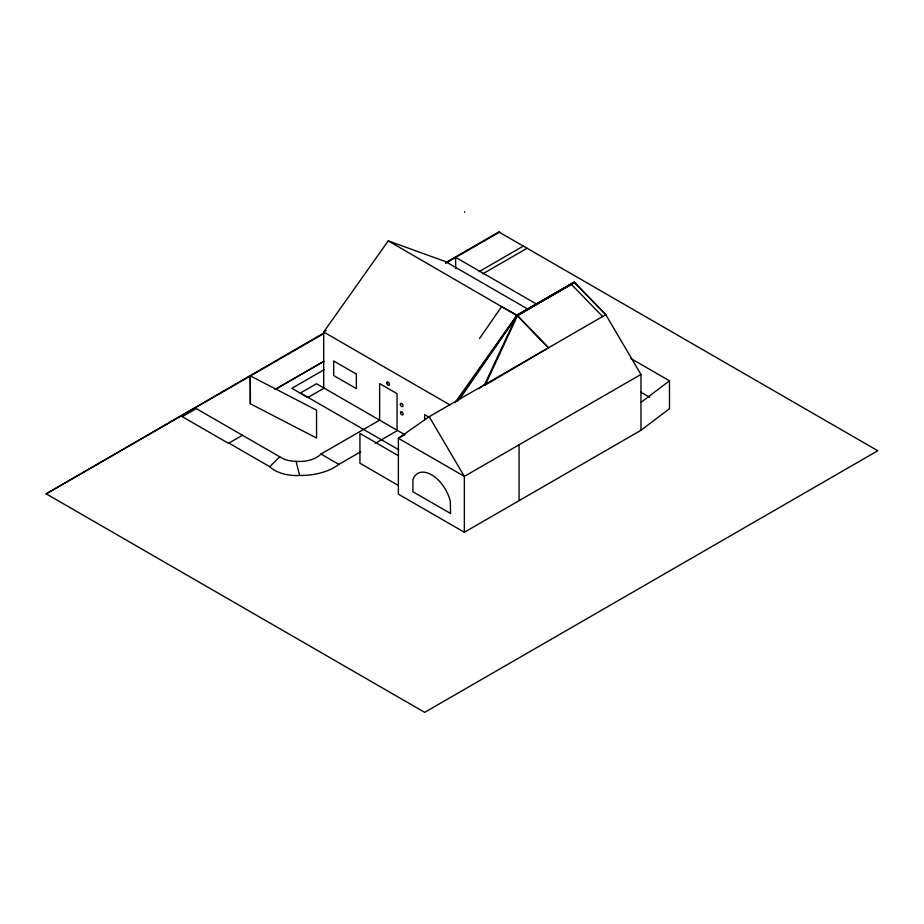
<?xml version="1.0" encoding="UTF-8"?>
<svg xmlns="http://www.w3.org/2000/svg" width="924" height="924" viewBox="0 0 924 924"><rect width="100%" height="100%" fill="white"/><g stroke="black" fill="none" stroke-linecap="round" stroke-linejoin="round"><path stroke-width="1.39" d="M478.909 388.681L484.615 384.673L516.932 315.153L574.289 282.039L605.809 314.703L640.967 374.428L640.967 430.284L464.356 532.259L398.371 494.155L398.371 438.299L429.198 416.666L605.809 314.703L574.116 282.294L517.14 315.188M484.615 384.673L485.192 385.089L517.509 315.581L574.289 282.397L516.932 315.511L388.242 240.864L323.7 332.016L323.7 387.872M479.51 338.554L501.651 306.595L517.509 315.581L548.452 347.817L485.192 385.089M457.068 401.57L517.313 315.292M459.286 399.618L517.163 315.384M454.874 402.806L516.932 315.153M228.886 443.104L269.739 466.689L279.787 456.814A21.194 12.243 0 0 0 296.05 461.319A24.336 14.056 0 0 0 320.94 454.042L379.625 420.166L379.625 383.599L397.043 393.659L397.043 430.214M640.967 402.414L669.484 380.815L630.734 358.443M640.967 430.284L669.484 408.685L669.484 380.815M326.195 330.573L323.7 332.016L449.896 404.874M323.319 333.275L46.2 493.843L424.67 712.346L877.8 450.739L499.33 232.236L445.645 263.225M445.645 262.647L499.33 231.647L499.33 232.236M46.2 493.843L323.839 333.552M275.156 389.362L323.689 361.342M478.978 271.679L523.319 246.084M275.306 389.443L323.839 361.423M482.767 273.862L527.096 248.267M324.22 369.646L291.868 388.334L307.808 397.539L324.116 388.115M242.458 435.262L228.471 443.335L182.271 416.666L196.258 408.593L279.787 456.814M574.636 282.594L517.278 315.708L548.452 347.817M269.739 466.689A31.335 18.087 0 0 0 299.63 475.467A47.621 27.489 0 0 0 338.854 464.391L360.764 451.732M375.387 443.301L397.539 430.503M404.585 434.707L398.371 438.299L464.356 476.391L640.967 374.428M388.242 240.864L445.611 261.631L527.489 308.905M250.416 375.941L316.551 410.152L316.551 438.022L250.265 403.73L250.265 375.86L250.416 403.811M536.983 304.319L455.578 257.322L455.728 268.561M640.886 392.18L649.595 397.204M429.556 417.509L424.647 414.668L424.647 419.993M404.955 434.777L316.516 383.726L300.439 393L398.752 449.757M320.94 454.042L338.854 464.391M398.406 455.74L359.933 433.414L359.933 463.19L398.406 485.516M571.459 284.43L602.633 316.539M429.198 416.666L464.356 476.391L464.356 532.259M296.05 461.319L299.63 475.467M519.069 444.802L519.069 500.669M464.68 211.654L464.68 212.231M356.364 374.058L333.679 360.961L333.679 375.537L356.364 388.634L356.364 374.058M450.519 513.467L412.924 491.764L412.924 479.718A27.812 16.066 60 0 1 431.623 474.832A27.812 16.066 60 0 1 450.323 501.305L450.519 513.467M386.833 382.917A1.883 1.086 60 0 0 388.831 385.412A1.883 1.086 60 0 0 388.831 382.744A1.883 1.086 60 0 0 386.833 382.917M400.381 404.285A1.848 1.074 60 0 0 402.344 406.733A1.848 1.074 60 0 0 402.344 404.111A1.848 1.074 60 0 0 400.381 404.285M400.531 412.554A1.848 1.074 60 0 0 402.483 415.003A1.848 1.074 60 0 0 402.483 412.381A1.848 1.074 60 0 0 400.531 412.554"/></g></svg>
